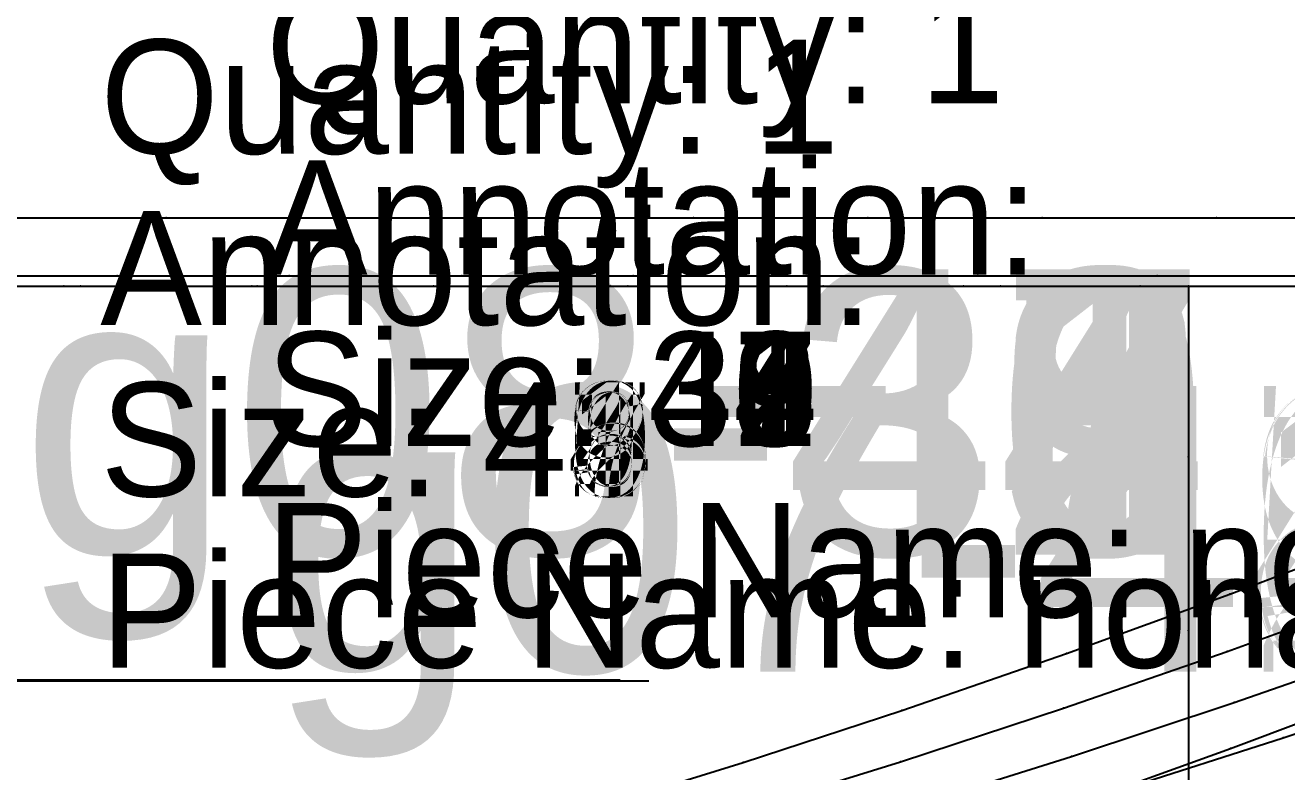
# Model space of a CAD drawing. Extents: x -2408 to 1029, y -526 to 2095.
# Drawn here: x 517.7 to 628.2, y 1494.5 to 1559.9 of the extents above; entities that cross this region are included whole.
import ezdxf

# ---------------------------------------------------------------- set-up
doc = ezdxf.new("R2010")
doc.units = 0
doc.layers.add('TEXT', color=7, linetype='Continuous')

# ---------------------------------------------------------------- blocks, each defined once
blk = doc.blocks.new(' -30')
at = {"layer": '1'}
blk.add_lwpolyline([(-16.677405, 996.901347), (-1.553066, 998.875569), (13.497761, 1001.026741), (28.566463, 1003.387882), (43.726847, 1005.978906), (58.723608, 1008.760932), (73.717036, 1011.77609), (88.621168, 1015.021706), (103.469701, 1018.514085), (117.89867, 1022.167002), (132.006587, 1025.996081), (146.046572, 1030.066786), (159.896121, 1034.343554), (173.786965, 1038.89631), (188.201002, 1043.887422), (202.501794, 1049.092839), (216.759756, 1054.511191)], dxfattribs=at)
at = {"layer": '14'}
blk.add_lwpolyline([(-18.625958, 983.86424), (-3.293244, 985.820636), (11.872398, 987.947367), (27.150515, 990.29395), (42.458572, 992.858966), (57.665661, 995.628768), (72.836435, 998.623553), (87.952669, 1001.852721), (102.740143, 1005.267383), (117.185724, 1008.860491), (131.56911, 1012.69644), (145.60942, 1016.694667), (159.855558, 1021.012956), (174.025488, 1025.573994), (188.010876, 1030.340417), (202.556056, 1035.571492), (216.613466, 1040.8583)], dxfattribs=at)
at = {"layer": '3'}
for p in [(202.501794, 1049.092839), (188.201002, 1043.887422), (173.786965, 1038.89631), (202.556056, 1035.571492), (159.896121, 1034.343554)]:
    blk.add_point(p, dxfattribs=at)
blk = doc.blocks.new('-30')
at = {"layer": '1'}
for points in [[(265.049816, 862.937851), (280.228961, 862.937851), (295.690551, 862.937851), (311.15215, 862.937851), (326.613743, 862.937851), (342.075336, 862.937851), (357.53693, 862.937851), (372.998523, 862.937851), (389.915314, 862.937851)], [(239.197375, 710.970078), (254.476055, 710.970078), (269.894647, 710.970078), (285.173326, 710.970078), (300.627016, 710.970078), (315.905698, 710.970078), (331.144233, 710.970078), (346.422912, 710.970078), (357.174568, 710.970078)]]:
    blk.add_lwpolyline(points, dxfattribs=at)
at = {"layer": '14'}
for points in [[(262.127564, 862.937851), (278.779259, 862.937851), (295.230519, 862.937851), (311.126646, 862.937851), (328.160691, 862.937851), (345.249161, 862.937851), (360.77914, 862.937851), (377.215309, 862.937851), (377.215309, 847.996178), (377.215309, 832.799586), (377.215309, 817.432813), (377.215309, 801.215897), (366.870471, 801.215897), (351.951439, 801.215897), (336.068024, 801.215897), (319.824982, 801.215897), (304.404697, 801.215897), (288.227416, 801.215897), (269.265299, 801.215897)], [(235.053567, 705.890045), (250.181366, 705.890045), (265.227696, 705.890045), (280.355501, 705.890045), (295.359099, 705.890045), (310.486899, 705.890045), (325.525593, 705.890045), (341.212116, 705.890045), (357.174568, 705.890045)]]:
    blk.add_lwpolyline(points, dxfattribs=at)
at = {"layer": '2'}
blk.add_point((377.215309, 862.937851), dxfattribs=at)
at = {"layer": '3'}
for p in [(278.779259, 862.937851), (280.228961, 862.937851), (295.230519, 862.937851), (295.690551, 862.937851), (311.126646, 862.937851), (311.15215, 862.937851), (326.613743, 862.937851), (328.160691, 862.937851), (342.075336, 862.937851), (345.249161, 862.937851), (357.53693, 862.937851), (360.77914, 862.937851), (372.998523, 862.937851), (377.215309, 847.996178), (377.215309, 832.799586), (254.476055, 710.970078), (269.894647, 710.970078), (285.173326, 710.970078), (300.627016, 710.970078), (315.905698, 710.970078), (331.144233, 710.970078), (346.422912, 710.970078), (250.181366, 705.890045), (265.227696, 705.890045), (280.355501, 705.890045), (295.359099, 705.890045), (310.486899, 705.890045), (325.525593, 705.890045), (341.212116, 705.890045)]:
    blk.add_point(p, dxfattribs=at)
at = {"layer": '7'}
for p, q in [((215.32692, 828.394547), (329.993668, 828.394547)), ((199.881668, 670.514069), (294.217625, 670.514069))]:
    blk.add_line(p, q, dxfattribs=at)
at = {"layer": '1'}
for s, p in [('Quantity: 1', (281.965294, 874.536858)), ('Annotation: ', (281.965294, 859.536858)), ('Size: 30', (281.965294, 844.536858)), ('Piece Name: noname', (281.965294, 829.536858)), ('Quantity: 1', (263.194485, 720.981598)), ('Annotation: ', (263.194485, 705.981598)), ('Size: 30', (263.194485, 690.981598)), ('Piece Name: noname', (263.194485, 675.981598))]:
    blk.add_text(s, height=10, dxfattribs=at).set_placement(p)
at = {"layer": 'TEXT', "color": 7}
for s, p in [('g07-30', (296.61, 829.2)), ('g08-30', (241.65, 681.46))]:
    blk.add_text(s, height=25, dxfattribs=at).set_placement(p)
blk = doc.blocks.new(' -31')
at = {"layer": '1'}
blk.add_lwpolyline([(-17.795201, 994.504582), (-2.889159, 996.340467), (12.212112, 998.376714), (27.069524, 1000.571165), (42.309343, 1003.026105), (57.103525, 1005.61325), (72.14837, 1008.460502), (86.862908, 1011.468573), (101.799206, 1014.765756), (116.409491, 1018.244322), (130.915001, 1021.952954), (145.402375, 1025.916377), (159.820729, 1030.124264), (173.680122, 1034.422597), (187.948491, 1039.111016), (202.267384, 1044.080894), (216.377326, 1049.225897)], dxfattribs=at)
at = {"layer": '3'}
for p in [(202.267384, 1044.080894), (187.948491, 1039.111016), (173.680122, 1034.422597)]:
    blk.add_point(p, dxfattribs=at)
blk = doc.blocks.new('-31')
at = {"layer": '1'}
for points in [[(265.049816, 862.937851), (280.228961, 862.937851), (295.690551, 862.937851), (311.15215, 862.937851), (326.613743, 862.937851), (342.075336, 862.937851), (357.53693, 862.937851), (372.998523, 862.937851), (389.915314, 862.937851)], [(239.197375, 710.970078), (254.476055, 710.970078), (269.894647, 710.970078), (285.173326, 710.970078), (300.627016, 710.970078), (315.905698, 710.970078), (331.144233, 710.970078), (346.422912, 710.970078), (357.174568, 710.970078)]]:
    blk.add_lwpolyline(points, dxfattribs=at)
at = {"layer": '14'}
for points in [[(262.127564, 862.937851), (278.779259, 862.937851), (295.230519, 862.937851), (311.126646, 862.937851), (328.160691, 862.937851), (345.249161, 862.937851), (360.77914, 862.937851), (377.215309, 862.937851), (377.215309, 847.996178), (377.215309, 832.799586), (377.215309, 817.432813), (377.215309, 801.215897), (366.870471, 801.215897), (351.951439, 801.215897), (336.068024, 801.215897), (319.824982, 801.215897), (304.404697, 801.215897), (288.227416, 801.215897), (269.265299, 801.215897)], [(235.053567, 705.890045), (250.181366, 705.890045), (265.227696, 705.890045), (280.355501, 705.890045), (295.359099, 705.890045), (310.486899, 705.890045), (325.525593, 705.890045), (341.212116, 705.890045), (357.174568, 705.890045)]]:
    blk.add_lwpolyline(points, dxfattribs=at)
at = {"layer": '2'}
blk.add_point((377.215309, 862.937851), dxfattribs=at)
at = {"layer": '3'}
for p in [(278.779259, 862.937851), (280.228961, 862.937851), (295.230519, 862.937851), (295.690551, 862.937851), (311.126646, 862.937851), (311.15215, 862.937851), (326.613743, 862.937851), (328.160691, 862.937851), (342.075336, 862.937851), (345.249161, 862.937851), (357.53693, 862.937851), (360.77914, 862.937851), (372.998523, 862.937851), (377.215309, 847.996178), (377.215309, 832.799586), (254.476055, 710.970078), (269.894647, 710.970078), (285.173326, 710.970078), (300.627016, 710.970078), (315.905698, 710.970078), (331.144233, 710.970078), (346.422912, 710.970078), (250.181366, 705.890045), (265.227696, 705.890045), (280.355501, 705.890045), (295.359099, 705.890045), (310.486899, 705.890045), (325.525593, 705.890045), (341.212116, 705.890045)]:
    blk.add_point(p, dxfattribs=at)
at = {"layer": '7'}
for p, q in [((215.32692, 828.394547), (329.993668, 828.394547)), ((199.881668, 670.514069), (294.217625, 670.514069))]:
    blk.add_line(p, q, dxfattribs=at)
at = {"layer": '1'}
for s, p in [('Quantity: 1', (281.965294, 874.536858)), ('Annotation: ', (281.965294, 859.536858)), ('Size: 31', (281.965294, 844.536858)), ('Piece Name: noname', (281.965294, 829.536858)), ('Quantity: 1', (263.194485, 720.981598)), ('Annotation: ', (263.194485, 705.981598)), ('Size: 31', (263.194485, 690.981598)), ('Piece Name: noname', (263.194485, 675.981598))]:
    blk.add_text(s, height=10, dxfattribs=at).set_placement(p)
at = {"layer": 'TEXT', "color": 7}
for s, p in [('g07-31', (296.61, 829.2)), ('g08-31', (241.65, 681.46))]:
    blk.add_text(s, height=25, dxfattribs=at).set_placement(p)
blk = doc.blocks.new(' -32')
at = {"layer": '1'}
blk.add_lwpolyline([(-17.580763, 992.310636), (-2.66784, 994.062031), (12.329512, 995.989364), (27.19852, 998.080667), (42.534483, 1000.433601), (57.345718, 1002.901455), (72.240179, 1005.584932), (86.979833, 1008.449899), (101.702285, 1011.534519), (116.349741, 1014.839147), (131.220497, 1018.445942), (145.752876, 1022.224506), (160.195872, 1026.232034), (174.597374, 1030.48259), (188.631312, 1034.876482), (202.885353, 1039.597651), (217.472892, 1044.690018)], dxfattribs=at)
at = {"layer": '3'}
for p in [(202.885353, 1039.597651), (188.631312, 1034.876482)]:
    blk.add_point(p, dxfattribs=at)
blk = doc.blocks.new('-32')
at = {"layer": '1'}
for points in [[(265.049816, 862.937851), (280.228961, 862.937851), (295.690551, 862.937851), (311.15215, 862.937851), (326.613743, 862.937851), (342.075336, 862.937851), (357.53693, 862.937851), (372.998523, 862.937851), (389.915314, 862.937851)], [(239.197375, 710.970078), (254.476055, 710.970078), (269.894647, 710.970078), (285.173326, 710.970078), (300.627016, 710.970078), (315.905698, 710.970078), (331.144233, 710.970078), (346.422912, 710.970078), (357.174568, 710.970078)]]:
    blk.add_lwpolyline(points, dxfattribs=at)
at = {"layer": '14'}
for points in [[(262.127564, 862.937851), (278.779259, 862.937851), (295.230519, 862.937851), (311.126646, 862.937851), (328.160691, 862.937851), (345.249161, 862.937851), (360.77914, 862.937851), (377.215309, 862.937851), (377.215309, 847.996178), (377.215309, 832.799586), (377.215309, 817.432813), (377.215309, 801.215897), (366.870471, 801.215897), (351.951439, 801.215897), (336.068024, 801.215897), (319.824982, 801.215897), (304.404697, 801.215897), (288.227416, 801.215897), (269.265299, 801.215897)], [(235.053567, 705.890045), (250.181366, 705.890045), (265.227696, 705.890045), (280.355501, 705.890045), (295.359099, 705.890045), (310.486899, 705.890045), (325.525593, 705.890045), (341.212116, 705.890045), (357.174568, 705.890045)]]:
    blk.add_lwpolyline(points, dxfattribs=at)
at = {"layer": '2'}
blk.add_point((377.215309, 862.937851), dxfattribs=at)
at = {"layer": '3'}
for p in [(278.779259, 862.937851), (280.228961, 862.937851), (295.230519, 862.937851), (295.690551, 862.937851), (311.126646, 862.937851), (311.15215, 862.937851), (326.613743, 862.937851), (328.160691, 862.937851), (342.075336, 862.937851), (345.249161, 862.937851), (357.53693, 862.937851), (360.77914, 862.937851), (372.998523, 862.937851), (377.215309, 847.996178), (377.215309, 832.799586), (254.476055, 710.970078), (269.894647, 710.970078), (285.173326, 710.970078), (300.627016, 710.970078), (315.905698, 710.970078), (331.144233, 710.970078), (346.422912, 710.970078), (250.181366, 705.890045), (265.227696, 705.890045), (280.355501, 705.890045), (295.359099, 705.890045), (310.486899, 705.890045), (325.525593, 705.890045), (341.212116, 705.890045)]:
    blk.add_point(p, dxfattribs=at)
at = {"layer": '7'}
for p, q in [((215.32692, 828.394547), (329.993668, 828.394547)), ((199.881668, 670.514069), (294.217625, 670.514069))]:
    blk.add_line(p, q, dxfattribs=at)
at = {"layer": '1'}
for s, p in [('Quantity: 1', (281.965294, 874.536858)), ('Annotation: ', (281.965294, 859.536858)), ('Size: 32', (281.965294, 844.536858)), ('Piece Name: noname', (281.965294, 829.536858)), ('Quantity: 1', (263.194485, 720.981598)), ('Annotation: ', (263.194485, 705.981598)), ('Size: 32', (263.194485, 690.981598)), ('Piece Name: noname', (263.194485, 675.981598))]:
    blk.add_text(s, height=10, dxfattribs=at).set_placement(p)
at = {"layer": 'TEXT', "color": 7}
for s, p in [('g07-32', (296.61, 829.2)), ('g08-32', (241.65, 681.46))]:
    blk.add_text(s, height=25, dxfattribs=at).set_placement(p)
blk = doc.blocks.new(' -33')
at = {"layer": '1'}
blk.add_lwpolyline([(-17.231059, 990.164291), (-1.969221, 991.878756), (13.18838, 993.745961), (28.409, 995.79834), (43.604009, 998.032983), (58.434574, 1000.400726), (73.568401, 1003.015074), (88.889137, 1005.874152), (103.945344, 1008.904018), (119.123582, 1012.196621), (134.079505, 1015.688423), (148.839588, 1019.383526), (163.675903, 1023.352798), (178.271132, 1027.510495), (192.971397, 1031.957475), (207.179358, 1036.510142), (221.72836, 1041.429301)], dxfattribs=at)
at = {"layer": '3'}
blk.add_point((207.179358, 1036.510142), dxfattribs=at)
blk = doc.blocks.new('-33')
at = {"layer": '1'}
for points in [[(265.049816, 862.937851), (280.228961, 862.937851), (295.690551, 862.937851), (311.15215, 862.937851), (326.613743, 862.937851), (342.075336, 862.937851), (357.53693, 862.937851), (372.998523, 862.937851), (389.915314, 862.937851)], [(239.197375, 710.970078), (254.476055, 710.970078), (269.894647, 710.970078), (285.173326, 710.970078), (300.627016, 710.970078), (315.905698, 710.970078), (331.144233, 710.970078), (346.422912, 710.970078), (357.174568, 710.970078)]]:
    blk.add_lwpolyline(points, dxfattribs=at)
at = {"layer": '14'}
for points in [[(262.127564, 862.937851), (278.779259, 862.937851), (295.230519, 862.937851), (311.126646, 862.937851), (328.160691, 862.937851), (345.249161, 862.937851), (360.77914, 862.937851), (377.215309, 862.937851), (377.215309, 847.996178), (377.215309, 832.799586), (377.215309, 817.432813), (377.215309, 801.215897), (366.870471, 801.215897), (351.951439, 801.215897), (336.068024, 801.215897), (319.824982, 801.215897), (304.404697, 801.215897), (288.227416, 801.215897), (269.265299, 801.215897)], [(235.053567, 705.890045), (250.181366, 705.890045), (265.227696, 705.890045), (280.355501, 705.890045), (295.359099, 705.890045), (310.486899, 705.890045), (325.525593, 705.890045), (341.212116, 705.890045), (357.174568, 705.890045)]]:
    blk.add_lwpolyline(points, dxfattribs=at)
at = {"layer": '2'}
blk.add_point((377.215309, 862.937851), dxfattribs=at)
at = {"layer": '3'}
for p in [(278.779259, 862.937851), (280.228961, 862.937851), (295.230519, 862.937851), (295.690551, 862.937851), (311.126646, 862.937851), (311.15215, 862.937851), (326.613743, 862.937851), (328.160691, 862.937851), (342.075336, 862.937851), (345.249161, 862.937851), (357.53693, 862.937851), (360.77914, 862.937851), (372.998523, 862.937851), (377.215309, 847.996178), (377.215309, 832.799586), (254.476055, 710.970078), (269.894647, 710.970078), (285.173326, 710.970078), (300.627016, 710.970078), (315.905698, 710.970078), (331.144233, 710.970078), (346.422912, 710.970078), (250.181366, 705.890045), (265.227696, 705.890045), (280.355501, 705.890045), (295.359099, 705.890045), (310.486899, 705.890045), (325.525593, 705.890045), (341.212116, 705.890045)]:
    blk.add_point(p, dxfattribs=at)
at = {"layer": '7'}
for p, q in [((215.32692, 828.394547), (329.993668, 828.394547)), ((199.881668, 670.514069), (294.217625, 670.514069))]:
    blk.add_line(p, q, dxfattribs=at)
at = {"layer": '1'}
for s, p in [('Quantity: 1', (281.965294, 874.536858)), ('Annotation: ', (281.965294, 859.536858)), ('Size: 33', (281.965294, 844.536858)), ('Piece Name: noname', (281.965294, 829.536858)), ('Quantity: 1', (263.194485, 720.981598)), ('Annotation: ', (263.194485, 705.981598)), ('Size: 33', (263.194485, 690.981598)), ('Piece Name: noname', (263.194485, 675.981598))]:
    blk.add_text(s, height=10, dxfattribs=at).set_placement(p)
at = {"layer": 'TEXT', "color": 7}
for s, p in [('g07-33', (296.61, 829.2)), ('g08-33', (241.65, 681.46))]:
    blk.add_text(s, height=25, dxfattribs=at).set_placement(p)
blk = doc.blocks.new('-34')
at = {"layer": '1'}
for points in [[(265.049816, 862.937851), (280.228961, 862.937851), (295.690551, 862.937851), (311.15215, 862.937851), (326.613743, 862.937851), (342.075336, 862.937851), (357.53693, 862.937851), (372.998523, 862.937851), (389.915314, 862.937851)], [(239.197375, 710.970078), (254.476055, 710.970078), (269.894647, 710.970078), (285.173326, 710.970078), (300.627016, 710.970078), (315.905698, 710.970078), (331.144233, 710.970078), (346.422912, 710.970078), (357.174568, 710.970078)]]:
    blk.add_lwpolyline(points, dxfattribs=at)
at = {"layer": '14'}
for points in [[(262.127564, 862.937851), (278.779259, 862.937851), (295.230519, 862.937851), (311.126646, 862.937851), (328.160691, 862.937851), (345.249161, 862.937851), (360.77914, 862.937851), (377.215309, 862.937851), (377.215309, 847.996178), (377.215309, 832.799586), (377.215309, 817.432813), (377.215309, 801.215897), (366.870471, 801.215897), (351.951439, 801.215897), (336.068024, 801.215897), (319.824982, 801.215897), (304.404697, 801.215897), (288.227416, 801.215897), (269.265299, 801.215897)], [(235.053567, 705.890045), (250.181366, 705.890045), (265.227696, 705.890045), (280.355501, 705.890045), (295.359099, 705.890045), (310.486899, 705.890045), (325.525593, 705.890045), (341.212116, 705.890045), (357.174568, 705.890045)]]:
    blk.add_lwpolyline(points, dxfattribs=at)
at = {"layer": '2'}
blk.add_point((377.215309, 862.937851), dxfattribs=at)
at = {"layer": '3'}
for p in [(278.779259, 862.937851), (280.228961, 862.937851), (295.230519, 862.937851), (295.690551, 862.937851), (311.126646, 862.937851), (311.15215, 862.937851), (326.613743, 862.937851), (328.160691, 862.937851), (342.075336, 862.937851), (345.249161, 862.937851), (357.53693, 862.937851), (360.77914, 862.937851), (372.998523, 862.937851), (377.215309, 847.996178), (377.215309, 832.799586), (254.476055, 710.970078), (269.894647, 710.970078), (285.173326, 710.970078), (300.627016, 710.970078), (315.905698, 710.970078), (331.144233, 710.970078), (346.422912, 710.970078), (250.181366, 705.890045), (265.227696, 705.890045), (280.355501, 705.890045), (295.359099, 705.890045), (310.486899, 705.890045), (325.525593, 705.890045), (341.212116, 705.890045)]:
    blk.add_point(p, dxfattribs=at)
at = {"layer": '7'}
for p, q in [((215.32692, 828.394547), (329.993668, 828.394547)), ((199.881668, 670.514069), (294.217625, 670.514069))]:
    blk.add_line(p, q, dxfattribs=at)
at = {"layer": '1'}
for s, p in [('Quantity: 1', (281.965294, 874.536858)), ('Annotation: ', (281.965294, 859.536858)), ('Size: 34', (281.965294, 844.536858)), ('Piece Name: noname', (281.965294, 829.536858)), ('Quantity: 1', (263.194485, 720.981598)), ('Annotation: ', (263.194485, 705.981598)), ('Size: 34', (263.194485, 690.981598)), ('Piece Name: noname', (263.194485, 675.981598))]:
    blk.add_text(s, height=10, dxfattribs=at).set_placement(p)
at = {"layer": 'TEXT', "color": 7}
for s, p in [('g07-34', (296.61, 829.2)), ('g08-34', (241.65, 681.46))]:
    blk.add_text(s, height=25, dxfattribs=at).set_placement(p)
blk = doc.blocks.new('-35')
at = {"layer": '1'}
for points in [[(265.049816, 862.937851), (280.228961, 862.937851), (295.690551, 862.937851), (311.15215, 862.937851), (326.613743, 862.937851), (342.075336, 862.937851), (357.53693, 862.937851), (372.998523, 862.937851), (389.915314, 862.937851)], [(239.197375, 710.970078), (254.476055, 710.970078), (269.894647, 710.970078), (285.173326, 710.970078), (300.627016, 710.970078), (315.905698, 710.970078), (331.144233, 710.970078), (346.422912, 710.970078), (357.174568, 710.970078)]]:
    blk.add_lwpolyline(points, dxfattribs=at)
at = {"layer": '14'}
for points in [[(262.127564, 862.937851), (278.779259, 862.937851), (295.230519, 862.937851), (311.126646, 862.937851), (328.160691, 862.937851), (345.249161, 862.937851), (360.77914, 862.937851), (377.215309, 862.937851), (377.215309, 847.996178), (377.215309, 832.799586), (377.215309, 817.432813), (377.215309, 801.215897), (366.870471, 801.215897), (351.951439, 801.215897), (336.068024, 801.215897), (319.824982, 801.215897), (304.404697, 801.215897), (288.227416, 801.215897), (269.265299, 801.215897)], [(235.053567, 705.890045), (250.181366, 705.890045), (265.227696, 705.890045), (280.355501, 705.890045), (295.359099, 705.890045), (310.486899, 705.890045), (325.525593, 705.890045), (341.212116, 705.890045), (357.174568, 705.890045)]]:
    blk.add_lwpolyline(points, dxfattribs=at)
at = {"layer": '2'}
blk.add_point((377.215309, 862.937851), dxfattribs=at)
at = {"layer": '3'}
for p in [(278.779259, 862.937851), (280.228961, 862.937851), (295.230519, 862.937851), (295.690551, 862.937851), (311.126646, 862.937851), (311.15215, 862.937851), (326.613743, 862.937851), (328.160691, 862.937851), (342.075336, 862.937851), (345.249161, 862.937851), (357.53693, 862.937851), (360.77914, 862.937851), (372.998523, 862.937851), (377.215309, 847.996178), (377.215309, 832.799586), (254.476055, 710.970078), (269.894647, 710.970078), (285.173326, 710.970078), (300.627016, 710.970078), (315.905698, 710.970078), (331.144233, 710.970078), (346.422912, 710.970078), (250.181366, 705.890045), (265.227696, 705.890045), (280.355501, 705.890045), (295.359099, 705.890045), (310.486899, 705.890045), (325.525593, 705.890045), (341.212116, 705.890045)]:
    blk.add_point(p, dxfattribs=at)
at = {"layer": '7'}
for p, q in [((215.32692, 828.394547), (329.993668, 828.394547)), ((199.881668, 670.514069), (294.217625, 670.514069))]:
    blk.add_line(p, q, dxfattribs=at)
at = {"layer": '1'}
for s, p in [('Quantity: 1', (281.965294, 874.536858)), ('Annotation: ', (281.965294, 859.536858)), ('Size: 35', (281.965294, 844.536858)), ('Piece Name: noname', (281.965294, 829.536858)), ('Quantity: 1', (263.194485, 720.981598)), ('Annotation: ', (263.194485, 705.981598)), ('Size: 35', (263.194485, 690.981598)), ('Piece Name: noname', (263.194485, 675.981598))]:
    blk.add_text(s, height=10, dxfattribs=at).set_placement(p)
at = {"layer": 'TEXT', "color": 7}
for s, p in [('g07-35', (296.61, 829.2)), ('g08-35', (241.65, 681.46))]:
    blk.add_text(s, height=25, dxfattribs=at).set_placement(p)
blk = doc.blocks.new('-36')
at = {"layer": '1'}
for points in [[(265.049816, 862.937851), (280.228961, 862.937851), (295.690551, 862.937851), (311.15215, 862.937851), (326.613743, 862.937851), (342.075336, 862.937851), (357.53693, 862.937851), (372.998523, 862.937851), (389.915314, 862.937851)], [(239.197375, 710.970078), (254.476055, 710.970078), (269.894647, 710.970078), (285.173326, 710.970078), (300.627016, 710.970078), (315.905698, 710.970078), (331.144233, 710.970078), (346.422912, 710.970078), (357.174568, 710.970078)]]:
    blk.add_lwpolyline(points, dxfattribs=at)
at = {"layer": '14'}
for points in [[(262.127564, 862.937851), (278.779259, 862.937851), (295.230519, 862.937851), (311.126646, 862.937851), (328.160691, 862.937851), (345.249161, 862.937851), (360.77914, 862.937851), (377.215309, 862.937851), (377.215309, 847.996178), (377.215309, 832.799586), (377.215309, 817.432813), (377.215309, 801.215897), (366.870471, 801.215897), (351.951439, 801.215897), (336.068024, 801.215897), (319.824982, 801.215897), (304.404697, 801.215897), (288.227416, 801.215897), (269.265299, 801.215897)], [(235.053567, 705.890045), (250.181366, 705.890045), (265.227696, 705.890045), (280.355501, 705.890045), (295.359099, 705.890045), (310.486899, 705.890045), (325.525593, 705.890045), (341.212116, 705.890045), (357.174568, 705.890045)]]:
    blk.add_lwpolyline(points, dxfattribs=at)
at = {"layer": '2'}
blk.add_point((377.215309, 862.937851), dxfattribs=at)
at = {"layer": '3'}
for p in [(278.779259, 862.937851), (280.228961, 862.937851), (295.230519, 862.937851), (295.690551, 862.937851), (311.126646, 862.937851), (311.15215, 862.937851), (326.613743, 862.937851), (328.160691, 862.937851), (342.075336, 862.937851), (345.249161, 862.937851), (357.53693, 862.937851), (360.77914, 862.937851), (372.998523, 862.937851), (377.215309, 847.996178), (377.215309, 832.799586), (254.476055, 710.970078), (269.894647, 710.970078), (285.173326, 710.970078), (300.627016, 710.970078), (315.905698, 710.970078), (331.144233, 710.970078), (346.422912, 710.970078), (250.181366, 705.890045), (265.227696, 705.890045), (280.355501, 705.890045), (295.359099, 705.890045), (310.486899, 705.890045), (325.525593, 705.890045), (341.212116, 705.890045)]:
    blk.add_point(p, dxfattribs=at)
at = {"layer": '7'}
for p, q in [((215.32692, 828.394547), (329.993668, 828.394547)), ((199.881668, 670.514069), (294.217625, 670.514069))]:
    blk.add_line(p, q, dxfattribs=at)
at = {"layer": '1'}
for s, p in [('Quantity: 1', (281.965294, 874.536858)), ('Annotation: ', (281.965294, 859.536858)), ('Size: 36', (281.965294, 844.536858)), ('Piece Name: noname', (281.965294, 829.536858)), ('Quantity: 1', (263.194485, 720.981598)), ('Annotation: ', (263.194485, 705.981598)), ('Size: 36', (263.194485, 690.981598)), ('Piece Name: noname', (263.194485, 675.981598))]:
    blk.add_text(s, height=10, dxfattribs=at).set_placement(p)
at = {"layer": 'TEXT', "color": 7}
for s, p in [('g07-36', (296.61, 829.2)), ('g08-36', (241.65, 681.46))]:
    blk.add_text(s, height=25, dxfattribs=at).set_placement(p)
blk = doc.blocks.new('-37')
at = {"layer": '1'}
for points in [[(265.049816, 862.937851), (280.228961, 862.937851), (295.690551, 862.937851), (311.15215, 862.937851), (326.613743, 862.937851), (342.075336, 862.937851), (357.53693, 862.937851), (372.998523, 862.937851), (389.915314, 862.937851)], [(239.197375, 710.970078), (254.476055, 710.970078), (269.894647, 710.970078), (285.173326, 710.970078), (300.627016, 710.970078), (315.905698, 710.970078), (331.144233, 710.970078), (346.422912, 710.970078), (357.174568, 710.970078)]]:
    blk.add_lwpolyline(points, dxfattribs=at)
at = {"layer": '14'}
for points in [[(262.127564, 862.937851), (278.779259, 862.937851), (295.230519, 862.937851), (311.126646, 862.937851), (328.160691, 862.937851), (345.249161, 862.937851), (360.77914, 862.937851), (377.215309, 862.937851), (377.215309, 847.996178), (377.215309, 832.799586), (377.215309, 817.432813), (377.215309, 801.215897), (366.870471, 801.215897), (351.951439, 801.215897), (336.068024, 801.215897), (319.824982, 801.215897), (304.404697, 801.215897), (288.227416, 801.215897), (269.265299, 801.215897)], [(235.053567, 705.890045), (250.181366, 705.890045), (265.227696, 705.890045), (280.355501, 705.890045), (295.359099, 705.890045), (310.486899, 705.890045), (325.525593, 705.890045), (341.212116, 705.890045), (357.174568, 705.890045)]]:
    blk.add_lwpolyline(points, dxfattribs=at)
at = {"layer": '2'}
blk.add_point((377.215309, 862.937851), dxfattribs=at)
at = {"layer": '3'}
for p in [(278.779259, 862.937851), (280.228961, 862.937851), (295.230519, 862.937851), (295.690551, 862.937851), (311.126646, 862.937851), (311.15215, 862.937851), (326.613743, 862.937851), (328.160691, 862.937851), (342.075336, 862.937851), (345.249161, 862.937851), (357.53693, 862.937851), (360.77914, 862.937851), (372.998523, 862.937851), (377.215309, 847.996178), (377.215309, 832.799586), (254.476055, 710.970078), (269.894647, 710.970078), (285.173326, 710.970078), (300.627016, 710.970078), (315.905698, 710.970078), (331.144233, 710.970078), (346.422912, 710.970078), (250.181366, 705.890045), (265.227696, 705.890045), (280.355501, 705.890045), (295.359099, 705.890045), (310.486899, 705.890045), (325.525593, 705.890045), (341.212116, 705.890045)]:
    blk.add_point(p, dxfattribs=at)
at = {"layer": '7'}
for p, q in [((215.32692, 828.394547), (329.993668, 828.394547)), ((199.881668, 670.514069), (294.217625, 670.514069))]:
    blk.add_line(p, q, dxfattribs=at)
at = {"layer": '1'}
for s, p in [('Quantity: 1', (281.965294, 874.536858)), ('Annotation: ', (281.965294, 859.536858)), ('Size: 37', (281.965294, 844.536858)), ('Piece Name: noname', (281.965294, 829.536858)), ('Quantity: 1', (263.194485, 720.981598)), ('Annotation: ', (263.194485, 705.981598)), ('Size: 37', (263.194485, 690.981598)), ('Piece Name: noname', (263.194485, 675.981598))]:
    blk.add_text(s, height=10, dxfattribs=at).set_placement(p)
at = {"layer": 'TEXT', "color": 7}
for s, p in [('g07-37', (296.61, 829.2)), ('g08-37', (241.65, 681.46))]:
    blk.add_text(s, height=25, dxfattribs=at).set_placement(p)
blk = doc.blocks.new('-38')
at = {"layer": '1'}
for points in [[(265.049816, 862.937851), (280.228961, 862.937851), (295.690551, 862.937851), (311.15215, 862.937851), (326.613743, 862.937851), (342.075336, 862.937851), (357.53693, 862.937851), (372.998523, 862.937851), (389.915314, 862.937851)], [(239.197375, 710.970078), (254.476055, 710.970078), (269.894647, 710.970078), (285.173326, 710.970078), (300.627016, 710.970078), (315.905698, 710.970078), (331.144233, 710.970078), (346.422912, 710.970078), (357.174568, 710.970078)]]:
    blk.add_lwpolyline(points, dxfattribs=at)
at = {"layer": '14'}
for points in [[(262.127564, 862.937851), (278.779259, 862.937851), (295.230519, 862.937851), (311.126646, 862.937851), (328.160691, 862.937851), (345.249161, 862.937851), (360.77914, 862.937851), (377.215309, 862.937851), (377.215309, 847.996178), (377.215309, 832.799586), (377.215309, 817.432813), (377.215309, 801.215897), (366.870471, 801.215897), (351.951439, 801.215897), (336.068024, 801.215897), (319.824982, 801.215897), (304.404697, 801.215897), (288.227416, 801.215897), (269.265299, 801.215897)], [(235.053567, 705.890045), (250.181366, 705.890045), (265.227696, 705.890045), (280.355501, 705.890045), (295.359099, 705.890045), (310.486899, 705.890045), (325.525593, 705.890045), (341.212116, 705.890045), (357.174568, 705.890045)]]:
    blk.add_lwpolyline(points, dxfattribs=at)
at = {"layer": '2'}
blk.add_point((377.215309, 862.937851), dxfattribs=at)
at = {"layer": '3'}
for p in [(278.779259, 862.937851), (280.228961, 862.937851), (295.230519, 862.937851), (295.690551, 862.937851), (311.126646, 862.937851), (311.15215, 862.937851), (326.613743, 862.937851), (328.160691, 862.937851), (342.075336, 862.937851), (345.249161, 862.937851), (357.53693, 862.937851), (360.77914, 862.937851), (372.998523, 862.937851), (377.215309, 847.996178), (377.215309, 832.799586), (254.476055, 710.970078), (269.894647, 710.970078), (285.173326, 710.970078), (300.627016, 710.970078), (315.905698, 710.970078), (331.144233, 710.970078), (346.422912, 710.970078), (250.181366, 705.890045), (265.227696, 705.890045), (280.355501, 705.890045), (295.359099, 705.890045), (310.486899, 705.890045), (325.525593, 705.890045), (341.212116, 705.890045)]:
    blk.add_point(p, dxfattribs=at)
at = {"layer": '7'}
for p, q in [((215.32692, 828.394547), (329.993668, 828.394547)), ((199.881668, 670.514069), (294.217625, 670.514069))]:
    blk.add_line(p, q, dxfattribs=at)
at = {"layer": '1'}
for s, p in [('Quantity: 1', (281.965294, 874.536858)), ('Annotation: ', (281.965294, 859.536858)), ('Size: 38', (281.965294, 844.536858)), ('Piece Name: noname', (281.965294, 829.536858)), ('Quantity: 1', (263.194485, 720.981598)), ('Annotation: ', (263.194485, 705.981598)), ('Size: 38', (263.194485, 690.981598)), ('Piece Name: noname', (263.194485, 675.981598))]:
    blk.add_text(s, height=10, dxfattribs=at).set_placement(p)
at = {"layer": 'TEXT', "color": 7}
for s, p in [('g07-38', (296.61, 829.2)), ('g08-38', (241.65, 681.46))]:
    blk.add_text(s, height=25, dxfattribs=at).set_placement(p)
blk = doc.blocks.new('-39')
at = {"layer": '1'}
for points in [[(265.049816, 862.937851), (280.228961, 862.937851), (295.690551, 862.937851), (311.15215, 862.937851), (326.613743, 862.937851), (342.075336, 862.937851), (357.53693, 862.937851), (372.998523, 862.937851), (389.915314, 862.937851)], [(239.197375, 710.970078), (254.476055, 710.970078), (269.894647, 710.970078), (285.173326, 710.970078), (300.627016, 710.970078), (315.905698, 710.970078), (331.144233, 710.970078), (346.422912, 710.970078), (357.174568, 710.970078)]]:
    blk.add_lwpolyline(points, dxfattribs=at)
at = {"layer": '14'}
for points in [[(262.127564, 862.937851), (278.779259, 862.937851), (295.230519, 862.937851), (311.126646, 862.937851), (328.160691, 862.937851), (345.249161, 862.937851), (360.77914, 862.937851), (377.215309, 862.937851), (377.215309, 847.996178), (377.215309, 832.799586), (377.215309, 817.432813), (377.215309, 801.215897), (366.870471, 801.215897), (351.951439, 801.215897), (336.068024, 801.215897), (319.824982, 801.215897), (304.404697, 801.215897), (288.227416, 801.215897), (269.265299, 801.215897)], [(235.053567, 705.890045), (250.181366, 705.890045), (265.227696, 705.890045), (280.355501, 705.890045), (295.359099, 705.890045), (310.486899, 705.890045), (325.525593, 705.890045), (341.212116, 705.890045), (357.174568, 705.890045)]]:
    blk.add_lwpolyline(points, dxfattribs=at)
at = {"layer": '2'}
blk.add_point((377.215309, 862.937851), dxfattribs=at)
at = {"layer": '3'}
for p in [(278.779259, 862.937851), (280.228961, 862.937851), (295.230519, 862.937851), (295.690551, 862.937851), (311.126646, 862.937851), (311.15215, 862.937851), (326.613743, 862.937851), (328.160691, 862.937851), (342.075336, 862.937851), (345.249161, 862.937851), (357.53693, 862.937851), (360.77914, 862.937851), (372.998523, 862.937851), (377.215309, 847.996178), (377.215309, 832.799586), (254.476055, 710.970078), (269.894647, 710.970078), (285.173326, 710.970078), (300.627016, 710.970078), (315.905698, 710.970078), (331.144233, 710.970078), (346.422912, 710.970078), (250.181366, 705.890045), (265.227696, 705.890045), (280.355501, 705.890045), (295.359099, 705.890045), (310.486899, 705.890045), (325.525593, 705.890045), (341.212116, 705.890045)]:
    blk.add_point(p, dxfattribs=at)
at = {"layer": '7'}
for p, q in [((215.32692, 828.394547), (329.993668, 828.394547)), ((199.881668, 670.514069), (294.217625, 670.514069))]:
    blk.add_line(p, q, dxfattribs=at)
at = {"layer": '1'}
for s, p in [('Quantity: 1', (281.965294, 874.536858)), ('Annotation: ', (281.965294, 859.536858)), ('Size: 39', (281.965294, 844.536858)), ('Piece Name: noname', (281.965294, 829.536858)), ('Quantity: 1', (263.194485, 720.981598)), ('Annotation: ', (263.194485, 705.981598)), ('Size: 39', (263.194485, 690.981598)), ('Piece Name: noname', (263.194485, 675.981598))]:
    blk.add_text(s, height=10, dxfattribs=at).set_placement(p)
at = {"layer": 'TEXT', "color": 7}
for s, p in [('g07-39', (296.61, 829.2)), ('g08-39', (241.65, 681.46))]:
    blk.add_text(s, height=25, dxfattribs=at).set_placement(p)
blk = doc.blocks.new('-40')
at = {"layer": '1'}
for points in [[(265.049816, 862.937851), (280.228961, 862.937851), (295.690551, 862.937851), (311.15215, 862.937851), (326.613743, 862.937851), (342.075336, 862.937851), (357.53693, 862.937851), (372.998523, 862.937851), (389.915314, 862.937851)], [(239.197375, 710.970078), (254.476055, 710.970078), (269.894647, 710.970078), (285.173326, 710.970078), (300.627016, 710.970078), (315.905698, 710.970078), (331.144233, 710.970078), (346.422912, 710.970078), (357.174568, 710.970078)]]:
    blk.add_lwpolyline(points, dxfattribs=at)
at = {"layer": '14'}
for points in [[(262.127564, 862.937851), (278.779259, 862.937851), (295.230519, 862.937851), (311.126646, 862.937851), (328.160691, 862.937851), (345.249161, 862.937851), (360.77914, 862.937851), (377.215309, 862.937851), (377.215309, 847.996178), (377.215309, 832.799586), (377.215309, 817.432813), (377.215309, 801.215897), (366.870471, 801.215897), (351.951439, 801.215897), (336.068024, 801.215897), (319.824982, 801.215897), (304.404697, 801.215897), (288.227416, 801.215897), (269.265299, 801.215897)], [(235.053567, 705.890045), (250.181366, 705.890045), (265.227696, 705.890045), (280.355501, 705.890045), (295.359099, 705.890045), (310.486899, 705.890045), (325.525593, 705.890045), (341.212116, 705.890045), (357.174568, 705.890045)]]:
    blk.add_lwpolyline(points, dxfattribs=at)
at = {"layer": '2'}
blk.add_point((377.215309, 862.937851), dxfattribs=at)
at = {"layer": '3'}
for p in [(278.779259, 862.937851), (280.228961, 862.937851), (295.230519, 862.937851), (295.690551, 862.937851), (311.126646, 862.937851), (311.15215, 862.937851), (326.613743, 862.937851), (328.160691, 862.937851), (342.075336, 862.937851), (345.249161, 862.937851), (357.53693, 862.937851), (360.77914, 862.937851), (372.998523, 862.937851), (377.215309, 847.996178), (377.215309, 832.799586), (254.476055, 710.970078), (269.894647, 710.970078), (285.173326, 710.970078), (300.627016, 710.970078), (315.905698, 710.970078), (331.144233, 710.970078), (346.422912, 710.970078), (250.181366, 705.890045), (265.227696, 705.890045), (280.355501, 705.890045), (295.359099, 705.890045), (310.486899, 705.890045), (325.525593, 705.890045), (341.212116, 705.890045)]:
    blk.add_point(p, dxfattribs=at)
at = {"layer": '7'}
for p, q in [((215.32692, 828.394547), (329.993668, 828.394547)), ((199.881668, 670.514069), (294.217625, 670.514069))]:
    blk.add_line(p, q, dxfattribs=at)
at = {"layer": '1'}
for s, p in [('Quantity: 1', (281.965294, 874.536858)), ('Annotation: ', (281.965294, 859.536858)), ('Size: 40', (281.965294, 844.536858)), ('Piece Name: noname', (281.965294, 829.536858)), ('Quantity: 1', (263.194485, 720.981598)), ('Annotation: ', (263.194485, 705.981598)), ('Size: 40', (263.194485, 690.981598)), ('Piece Name: noname', (263.194485, 675.981598))]:
    blk.add_text(s, height=10, dxfattribs=at).set_placement(p)
at = {"layer": 'TEXT', "color": 7}
for s, p in [('g07-40', (296.61, 829.2)), ('g08-40', (241.65, 681.46))]:
    blk.add_text(s, height=25, dxfattribs=at).set_placement(p)

msp = doc.modelspace()

# ---------------------------------------------------------------- block references
at = {"layer": '1'}
for name, p in [('-30', (275.61524, 832.076891)), ('-31', (275.61524, 832.076891)), ('-32', (275.61524, 832.076891)), ('-33', (275.61524, 832.076891)), ('-34', (275.61524, 832.076891)), ('-35', (275.61524, 832.076891)), ('-36', (275.61524, 832.076891)), ('-37', (275.61524, 832.076891)), ('-38', (275.61524, 832.076891)), ('-39', (275.61524, 832.076891)), ('-40', (275.61524, 832.076891)), ('-30', (242.348354, 674.107349)), ('-31', (242.348354, 674.107349)), ('-32', (242.348354, 674.107349)), ('-33', (242.348354, 674.107349)), ('-34', (242.348354, 674.107349)), ('-35', (242.348354, 674.107349)), ('-36', (242.348354, 674.107349)), ('-37', (242.348354, 674.107349)), ('-38', (242.348354, 674.107349)), ('-39', (242.348354, 674.107349)), ('-40', (242.348354, 674.107349)), (' -32', (420.69429, 460.98861)), (' -33', (420.69429, 460.98861)), (' -31', (420.69429, 460.98861)), (' -30', (420.69429, 460.98861))]:
    msp.add_blockref(name, p, dxfattribs=at)

doc.saveas('drawing.dxf')
